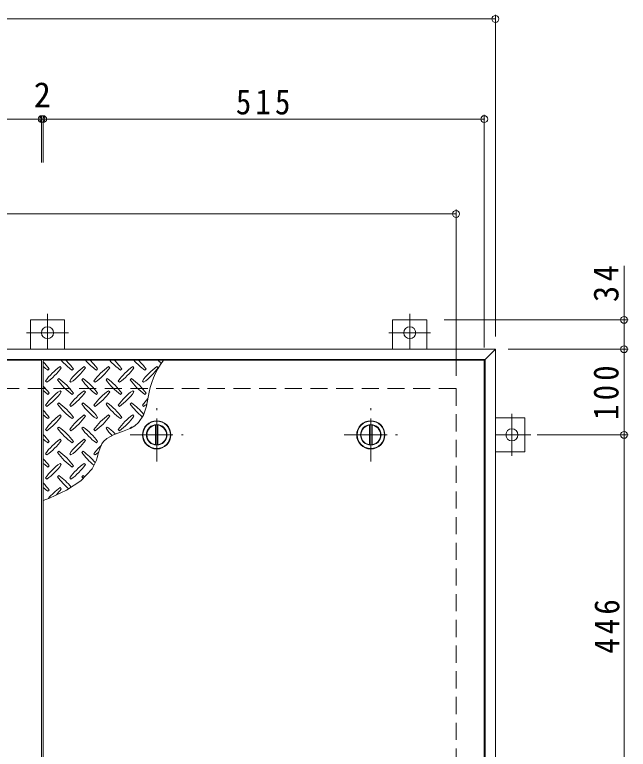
# Model space of a CAD drawing. Units: millimetres at full size, sheet at 1:10. Extents: x -2620 to 2461, y -1962 to 1488.
# Drawn here: x -521 to 195, y 600 to 1457 of the extents above; entities that cross this region are included whole.
import ezdxf
from ezdxf.enums import TextEntityAlignment as Align

# ---------------------------------------------------------------- set-up
doc = ezdxf.new("R2010")
doc.units = ezdxf.units.MM
doc.header["$LTSCALE"] = 10
doc.header["$PDMODE"] = 32
doc.header["$PDSIZE"] = 8
doc.linetypes.add('CHAIN1', pattern=[8, 5, -1, 1, -1])
doc.linetypes.add('DASHED2', pattern=[3, 2, -1])
for name, color, linetype, lineweight in [('0-1', 2, 'DASHED2', 9), ('0-2', 3, 'Continuous', 9), ('0-3', 2, 'Continuous', 9), ('0-9', 134, 'Continuous', 5), ('0-C', 2, 'Continuous', 9), ('0-E', 3, 'Continuous', 9), ('0-F', 7, 'Continuous', 9)]:
    doc.layers.add(name, color=color, linetype=linetype, lineweight=lineweight)
doc.styles.add('ＭＳ ゴシック', font='')
doc.styles.get('ＭＳ ゴシック').set_extended_font_data('MS Gothic')

msp = doc.modelspace()

# ---------------------------------------------------------------- linework, layer by layer
at = {"layer": '0-1'}
for p, q in [((-2006.03, 1020.77), (-6.03, 1020.77)), ((-6.03, 1020.77), (-6.03, 20.77))]:
    msp.add_line(p, q, dxfattribs=at)
at = {"layer": '0-2'}
for p, q in [((-490.03, 1053.77), (-1005.03, 1053.77)), ((-490.03, 1053.77), (-490.03, -12.23)), ((26.97, 1053.77), (-488.03, 1053.77)), ((-488.03, 1053.77), (-488.03, -12.23)), ((26.97, 1053.77), (26.97, -12.23))]:
    msp.add_line(p, q, dxfattribs=at)
for centre in [(-355.53, 966.77), (-105.53, 966.77)]:
    msp.add_circle(centre, 16.5, dxfattribs=at)
at = {"layer": '0-3'}
for p, q in [((-2052.03, 1066.77), (39.97, 1066.77)), ((27.97, 1054.77), (39.97, 1066.77)), ((39.97, 1066.77), (39.97, -25.23)), ((-2040.03, 1054.77), (27.97, 1054.77)), ((27.97, -13.23), (27.97, 1054.77))]:
    msp.add_line(p, q, dxfattribs=at)
at = {"layer": '0-9'}
for p, q in [((-466.97, 1045.13), (-468.39, 1046.54)), ((-438.69, 1045.13), (-440.1, 1046.54)), ((-410.4, 1045.13), (-411.82, 1046.54)), ((-382.12, 1045.13), (-383.53, 1046.54)), ((-353.83, 1045.13), (-355.25, 1046.54)), ((-482.53, 1042.3), (-481.11, 1043.71)), ((-454.24, 1042.3), (-452.83, 1043.71)), ((-425.96, 1042.3), (-424.54, 1043.71)), ((-397.67, 1042.3), (-396.26, 1043.71)), ((-369.39, 1042.3), (-367.98, 1043.71)), ((-485.36, 1029.57), (-483.94, 1028.16)), ((-469.8, 1032.4), (-471.21, 1030.99)), ((-457.07, 1029.57), (-455.66, 1028.16)), ((-441.52, 1032.4), (-442.93, 1030.99)), ((-428.79, 1029.57), (-427.37, 1028.16)), ((-413.23, 1032.4), (-414.65, 1030.99)), ((-400.5, 1029.57), (-399.09, 1028.16)), ((-384.95, 1032.4), (-386.36, 1030.99)), ((-372.22, 1029.57), (-370.8, 1028.16)), ((-482.53, 1014.02), (-481.11, 1015.43)), ((-466.97, 1016.85), (-468.39, 1018.26)), ((-454.24, 1014.02), (-452.83, 1015.43)), ((-438.69, 1016.85), (-440.1, 1018.26)), ((-425.96, 1014.02), (-424.54, 1015.43)), ((-410.4, 1016.85), (-411.82, 1018.26)), ((-397.67, 1014.02), (-396.26, 1015.43)), ((-382.12, 1016.85), (-383.53, 1018.26)), ((-369.39, 1014.02), (-367.98, 1015.43)), ((-469.8, 1004.12), (-471.21, 1002.7)), ((-441.52, 1004.12), (-442.93, 1002.7)), ((-413.23, 1004.12), (-414.65, 1002.7)), ((-384.95, 1004.12), (-386.36, 1002.7)), ((-485.36, 1001.29), (-483.94, 999.87)), ((-457.07, 1001.29), (-455.66, 999.87)), ((-428.79, 1001.29), (-427.37, 999.87)), ((-400.5, 1001.29), (-399.09, 999.87)), ((-372.22, 1001.29), (-370.8, 999.87)), ((-482.53, 985.73), (-481.11, 987.15)), ((-466.97, 988.56), (-468.39, 989.97)), ((-454.24, 985.73), (-452.83, 987.15)), ((-438.69, 988.56), (-440.1, 989.97)), ((-425.96, 985.73), (-424.54, 987.15)), ((-410.4, 988.56), (-411.82, 989.97)), ((-397.67, 985.73), (-396.26, 987.15)), ((-382.12, 988.56), (-383.53, 989.97)), ((-485.36, 973), (-483.94, 971.59)), ((-469.8, 975.83), (-471.21, 974.42)), ((-457.07, 973), (-455.66, 971.59)), ((-441.52, 975.83), (-442.93, 974.42)), ((-428.79, 973), (-427.37, 971.59)), ((-413.23, 975.83), (-414.65, 974.42)), ((-400.5, 973), (-399.09, 971.59)), ((-384.95, 975.83), (-386.36, 974.42)), ((-466.97, 960.28), (-468.39, 961.69)), ((-438.69, 960.28), (-440.1, 961.69)), ((-482.53, 957.45), (-481.11, 958.86)), ((-454.24, 957.45), (-452.83, 958.86)), ((-425.96, 957.45), (-424.54, 958.86)), ((-485.36, 944.72), (-483.94, 943.31)), ((-469.8, 947.55), (-471.21, 946.13)), ((-457.07, 944.72), (-455.66, 943.31)), ((-441.52, 947.55), (-442.93, 946.13)), ((-428.79, 944.72), (-427.37, 943.31)), ((-482.53, 929.16), (-481.11, 930.58)), ((-466.97, 931.99), (-468.39, 933.41)), ((-454.24, 929.16), (-452.83, 930.58)), ((-438.69, 931.99), (-440.1, 933.41)), ((-469.8, 919.26), (-471.21, 917.85)), ((-441.52, 919.26), (-442.93, 917.85)), ((-485.36, 916.44), (-483.94, 915.02)), ((-457.07, 916.44), (-455.66, 915.02)), ((-482.53, 900.88), (-481.11, 902.29)), ((-466.97, 903.71), (-468.39, 905.12))]:
    msp.add_line(p, q, dxfattribs=at)
msp.add_lwpolyline([(-488.03, 890.05), (-480.58, 893.05), (-461, 902.01), (-443.94, 912.96), (-430.97, 927.15), (-425.96, 937.37), (-424.93, 940.51), (-423.34, 946.03), (-421.64, 951.43), (-419.43, 956.35), (-417.77, 958.86), (-413.92, 962.56), (-405.28, 967.16), (-395.41, 970.66), (-385.8, 974.43), (-380.94, 977.27), (-376.58, 981.22), (-371.11, 989.87), (-367.56, 1000.3), (-365.44, 1010.59)], dxfattribs=at)
for centre, radius, start, end in [((-540.16, 1001.64), 72.5, 35.47272, 44.0249), ((-440.45, 1101.34), 72.5, 228.99213, 234.5273), ((-426.31, 987.5), 72.5, 125.47272, 144.5273), ((-412.17, 1101.34), 72.5, 221.00789, 234.5273), ((-511.87, 1001.64), 72.5, 35.47272, 45.97511), ((-398.03, 987.5), 72.5, 125.47272, 144.5273), ((-383.89, 1101.34), 72.5, 221.00789, 234.5273), ((-483.59, 1001.64), 72.5, 35.47272, 45.97511), ((-369.74, 987.5), 72.5, 125.47272, 144.5273), ((-355.6, 1101.34), 72.5, 221.00789, 234.5273), ((-455.3, 1001.64), 72.5, 35.47272, 45.97511), ((-341.46, 987.5), 72.5, 125.47272, 144.5273), ((-327.32, 1101.34), 72.5, 221.00789, 234.5273), ((-427.02, 1001.64), 72.5, 35.47272, 45.97511), ((-313.18, 987.5), 72.5, 125.47272, 144.5273), ((-274.36, 998.2), 91.91, 142.79805, 172.25462), ((-299.03, 1101.34), 72.5, 221.00789, 225.04254), ((-398.74, 1001.64), 72.5, 45.48056, 45.97511), ((-526.01, 1087.2), 72.5, 305.47256, 324.5273), ((-497.73, 1087.2), 72.5, 305.47256, 324.5273), ((-469.45, 1087.2), 72.5, 305.47256, 324.5273), ((-441.16, 1087.2), 72.5, 305.47256, 324.5273), ((-412.88, 1087.2), 72.5, 305.47256, 324.5273), ((-412.17, 1073.06), 72.5, 215.47258, 234.5273), ((-511.87, 973.36), 72.5, 35.47272, 54.5273), ((-383.89, 1073.06), 72.5, 215.47258, 234.5273), ((-483.59, 973.36), 72.5, 35.47272, 54.5273), ((-355.6, 1073.06), 72.5, 215.47258, 234.5273), ((-455.3, 973.36), 72.5, 35.47272, 54.5273), ((-327.32, 1073.06), 72.5, 215.47258, 234.5273), ((-427.02, 973.36), 72.5, 35.47272, 54.5273), ((-540.16, 973.36), 72.5, 35.47272, 44.0249), ((-440.45, 1073.06), 72.5, 228.99213, 234.5273), ((-426.31, 959.22), 72.5, 125.47272, 144.5273), ((-526.01, 1058.92), 72.5, 305.47256, 324.5273), ((-398.03, 959.22), 72.5, 125.47272, 144.5273), ((-497.73, 1058.92), 72.5, 305.47256, 324.5273), ((-369.74, 959.22), 72.5, 125.47272, 144.5273), ((-469.45, 1058.92), 72.5, 305.47256, 324.5273), ((-341.46, 959.22), 72.5, 125.47272, 144.5273), ((-441.16, 1058.92), 72.5, 305.47256, 324.5273), ((-511.87, 945.07), 72.5, 35.47272, 54.5273), ((-483.59, 945.07), 72.5, 35.47272, 54.5273), ((-455.3, 945.07), 72.5, 35.47272, 54.5273), ((-427.02, 945.07), 72.5, 39.13086, 54.5273), ((-313.18, 959.22), 72.5, 136.46192, 144.5273), ((-540.16, 945.07), 72.5, 35.47272, 44.0249), ((-412.17, 1044.78), 72.5, 215.47258, 234.5273), ((-383.89, 1044.78), 72.5, 215.47258, 234.5273), ((-355.6, 1044.78), 72.5, 215.47258, 234.5273), ((-327.32, 1044.78), 72.5, 215.47258, 231.62194), ((-412.88, 1058.92), 72.5, 305.47256, 309.20126), ((-440.45, 1044.78), 72.5, 228.99213, 234.5273), ((-426.31, 930.93), 72.5, 125.47272, 144.5273), ((-526.01, 1030.63), 72.5, 305.47256, 324.5273), ((-398.03, 930.93), 72.5, 125.47272, 144.5273), ((-497.73, 1030.63), 72.5, 305.47256, 324.52728), ((-369.74, 930.93), 72.5, 125.47272, 144.5273), ((-469.45, 1030.63), 72.5, 305.47256, 324.52728), ((-341.46, 930.93), 72.5, 125.47272, 144.5273), ((-441.16, 1030.63), 72.5, 305.47256, 324.52728), ((-412.17, 1016.49), 72.5, 215.47258, 234.5273), ((-511.87, 916.79), 72.5, 35.47272, 54.5273), ((-383.89, 1016.49), 72.5, 215.47258, 234.5273), ((-483.59, 916.79), 72.5, 35.47272, 54.5273), ((-355.6, 1016.49), 72.5, 215.47258, 224.20971), ((-455.3, 916.79), 72.5, 44.62221, 54.5273), ((-327.32, 1016.49), 72.5, 215.47258, 215.63132), ((-427.02, 916.79), 72.5, 53.85287, 54.5273), ((-540.16, 916.79), 72.5, 35.47272, 44.0249), ((-440.45, 1016.49), 72.5, 228.99213, 234.5273), ((-426.31, 902.65), 72.5, 125.47272, 144.5273), ((-398.03, 902.65), 72.5, 125.47272, 144.5273), ((-526.01, 1002.35), 72.5, 305.47256, 324.5273), ((-497.73, 1002.35), 72.5, 305.47256, 324.5273), ((-369.74, 902.65), 72.5, 134.04409, 144.5273), ((-412.17, 988.21), 72.5, 215.47258, 234.5273), ((-511.87, 888.51), 72.5, 35.47272, 54.5273), ((-383.89, 988.21), 72.5, 215.47258, 231.61918), ((-483.59, 888.51), 72.5, 39.23573, 54.5273), ((-469.45, 1002.35), 72.5, 305.47256, 309.65204), ((-540.16, 888.51), 72.5, 35.47272, 44.0249), ((-440.45, 988.21), 72.5, 228.99213, 234.5273), ((-426.31, 874.36), 72.5, 125.47272, 144.5273), ((-526.01, 974.06), 72.5, 305.47256, 324.5273), ((-398.03, 874.36), 72.5, 125.47272, 144.5273), ((-497.73, 974.06), 72.5, 305.47256, 324.5273), ((-412.17, 959.92), 72.5, 215.47258, 230.66101), ((-511.87, 860.22), 72.5, 38.78026, 54.5273), ((-383.89, 959.92), 72.5, 215.47258, 217.53071), ((-483.59, 860.22), 72.5, 52.56849, 54.5273), ((-540.16, 860.22), 72.5, 35.47272, 44.0249), ((-440.45, 959.92), 72.5, 228.99213, 234.5273), ((-426.31, 846.08), 72.5, 125.47272, 140.22835), ((-526.01, 945.78), 72.5, 317.34286, 324.5273)]:
    msp.add_arc(centre, radius, start, end, dxfattribs=at)
at = {"layer": '0-C', "linetype": 'CHAIN1'}
for p, q in [((-355.53, 935.77), (-355.53, 997.77)), ((-105.53, 935.77), (-105.53, 997.77)), ((-386.53, 966.77), (-324.53, 966.77)), ((-136.53, 966.77), (-74.53, 966.77))]:
    msp.add_line(p, q, dxfattribs=at)
at = {"layer": '0-C'}
for p, q in [((-357.03, 978.17), (-357.03, 955.37)), ((-354.03, 978.17), (-354.03, 955.37)), ((-107.03, 978.17), (-107.03, 955.37)), ((-104.03, 978.17), (-104.03, 955.37))]:
    msp.add_line(p, q, dxfattribs=at)
for centre, radius in [((-355.53, 966.77), 16), ((-355.53, 966.77), 12), ((-355.53, 966.77), 11.5), ((-105.53, 966.77), 16), ((-105.53, 966.77), 12), ((-105.53, 966.77), 11.5)]:
    msp.add_circle(centre, radius, dxfattribs=at)
at = {"layer": '0-E', "linetype": 'CHAIN1'}
for p, q in [((-483.03, 1107.95), (-483.03, 1066.77)), ((-60.03, 1107.95), (-60.03, 1066.77)), ((-458.65, 1085.97), (-507.4, 1085.97)), ((-35.65, 1085.97), (-84.4, 1085.97)), ((59.17, 942.4), (59.17, 991.15)), ((81.15, 966.77), (39.97, 966.77))]:
    msp.add_line(p, q, dxfattribs=at)
at = {"layer": '0-E'}
for p, q in [((-503.03, 1100.97), (-463.03, 1100.97)), ((-503.03, 1100.97), (-503.03, 1066.77)), ((-463.03, 1100.97), (-463.03, 1066.77)), ((-80.03, 1100.97), (-40.03, 1100.97)), ((-80.03, 1100.97), (-80.03, 1066.77)), ((-40.03, 1100.97), (-40.03, 1066.77)), ((74.17, 986.77), (39.97, 986.77)), ((74.17, 986.77), (74.17, 946.77)), ((74.17, 946.77), (39.97, 946.77))]:
    msp.add_line(p, q, dxfattribs=at)
for centre in [(-483.03, 1085.97), (-60.03, 1085.97), (59.17, 966.77)]:
    msp.add_circle(centre, 7, dxfattribs=at)
at = {"layer": '0-F'}
for p, q in [((-2052.03, 1452.24), (39.97, 1452.24)), ((39.97, 1081.77), (39.97, 1457.24)), ((-490.03, 1338.35), (-490.03, 1284.53)), ((-488.03, 1338.35), (-488.03, 1284.53)), ((26.97, 1068.77), (26.97, 1340.35)), ((-1005.03, 1335.35), (-490.03, 1335.35)), ((-490.03, 1335.35), (-488.03, 1335.35)), ((-488.03, 1335.35), (26.97, 1335.35)), ((-6.03, 1035.77), (-6.03, 1229.66)), ((-2006.03, 1224.66), (-6.03, 1224.66)), ((190.13, 1100.97), (190.13, 1164.26)), ((195.13, 1100.97), (-20.03, 1100.97)), ((190.13, 1066.77), (190.13, 1100.97)), ((54.97, 1066.77), (195.13, 1066.77)), ((190.13, 966.77), (190.13, 1066.77)), ((88.9, 966.77), (195.13, 966.77)), ((190.13, 520.77), (190.13, 966.77))]:
    msp.add_line(p, q, dxfattribs=at)
for p in [(39.97, 1452.24), (-490.03, 1335.35), (-488.03, 1335.35), (26.97, 1335.35), (-6.03, 1224.66), (190.13, 1100.97), (190.13, 1066.77), (190.13, 966.77)]:
    msp.add_point(p, dxfattribs=at)

# ---------------------------------------------------------------- texts
at = {"layer": '0-F', "color": 2, "style": 'ＭＳ ゴシック'}
msp.add_text('2', height=29.33, dxfattribs=at).set_placement((-499.03, 1340.35), align=Align.BOTTOM_LEFT)
at = {"layer": '0-F', "color": 2, "insert": (-263.03, 1340.35), "char_height": 29.33, "attachment_point": 7, "style": 'ＭＳ ゴシック'}
msp.add_mtext('\\T1.27;\\W0.9;515', dxfattribs=at)
at = {"layer": '0-F', "color": 2, "char_height": 29.33, "attachment_point": 7, "rotation": 90, "style": 'ＭＳ ゴシック'}
for s, insert in [('\\T1.27;\\W0.95;34', (184.13, 1121.76)), ('\\T1.27;\\W0.9;100', (184.13, 984.27)), ('\\T1.27;\\W0.9;446', (185.13, 711.27))]:
    msp.add_mtext(s, dxfattribs=dict(at, insert=insert))

doc.saveas('drawing.dxf')
